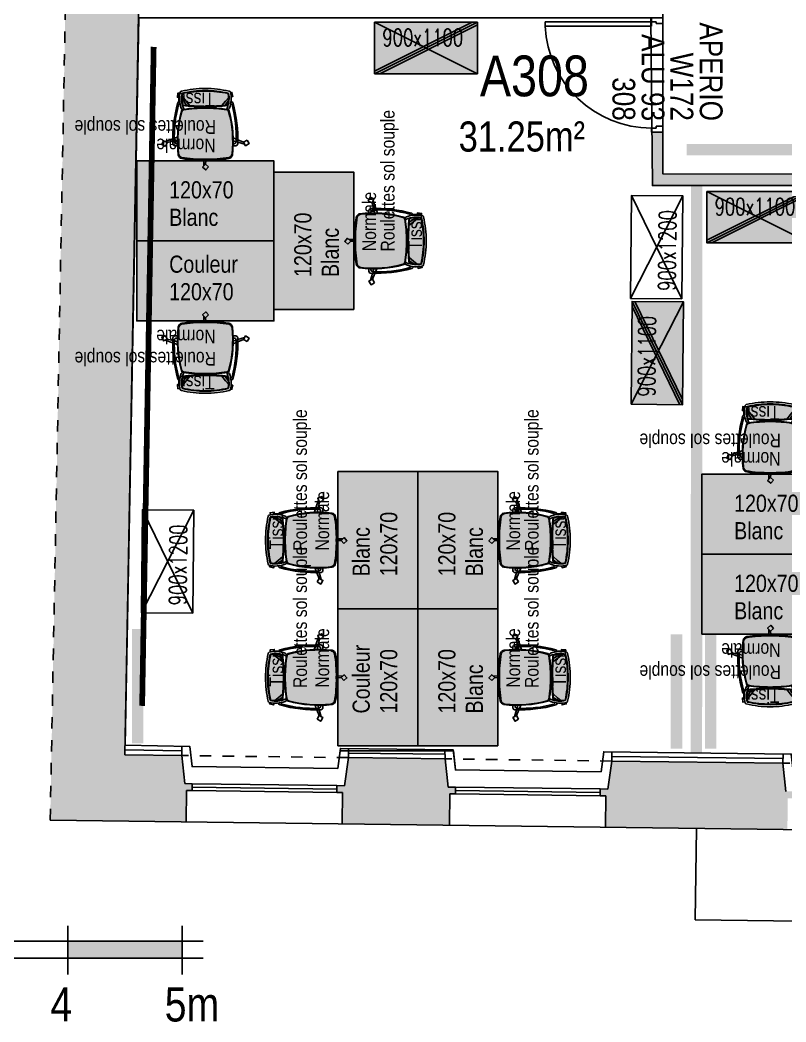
# Model space of a CAD drawing. Extents: x -27.9 to 24.1, y -8.6 to 57.6.
# Drawn here: x -16.78 to -10.08, y -8.27 to 0.5 of the extents above; entities that cross this region are included whole.
import ezdxf
from ezdxf.enums import TextEntityAlignment as Align

# ---------------------------------------------------------------- set-up
doc = ezdxf.new("R2010")
doc.units = 0
doc.header["$LTSCALE"] = 0.002
for name, pattern in [('CACHE', [0.375, 0.25, -0.125]), ('CONTINU', [0]), ('HIDDEN', [9.525, 6.35, -3.175])]:
    doc.linetypes.add(name, pattern=pattern)
for name, color, linetype in [('01-FAC_CHASSIS EXI', 4, 'Continuous'), ('01-STR_MACONNERIE_HACH', 252, 'Continuous'), ('02-ISOLATION', 6, 'ISOLATION'), ('A-Etiq_Mob', 7, 'Continuous'), ('A-Etiquettes', 7, 'Continuous'), ('A-legende', 7, 'Continuous'), ('A-mobilier', 252, 'Continuous'), ('A-MobilierAQ', 7, 'Continuous'), ('A-num pièce', 1, 'Continuous')]:
    doc.layers.add(name, color=color, linetype=linetype)
for name, color, linetype, true_color in [('A-cote', 7, 'Continuous', 0x425746), ('A-MOQUETTE', 7, 'Continuous', 0xe0e9ff), ('A-signalétique', 7, 'Continuous', 0x666666), ('A-vitré', 7, 'Continuous', 0x61becc), ('couleur siege', 1, 'Continuous', 0xff0000)]:
    doc.layers.add(name, color=color, linetype=linetype, true_color=true_color)
doc.layers.add('A-portes', color=7, linetype='Continuous', lineweight=25)
doc.styles.add('ROMAND', font='romand__.ttf', dxfattribs={"width": 0.7})
doc.styles.get("Standard").update_dxf_attribs({"font": 'ARIALN.TTF'})
doc.linetypes.add('ISOLATION', pattern='A,0.00254,-2.54,[134,ltypeshp.shx,S=2.54,R=0,X=-2.54,Y=0],-5.08,[134,ltypeshp.shx,S=2.54,R=180,X=2.54,Y=0],-2.54', length=10.16254)

# ---------------------------------------------------------------- blocks, each defined once
blk = doc.blocks.new('echelle')
for p, q in [((0.1524, 0.2843), (0.1524, -0.1421)), ((1.1524, 0.2843), (1.1524, -0.1421)), ((2.1524, 0.2843), (2.1524, -0.1421)), ((3.1524, 0.2843), (3.1524, -0.1421)), ((4.1524, 0.2843), (4.1524, -0.1421)), ((5.1524, 0.2843), (5.1524, -0.1421)), ((0, 0.15), (5.3353, 0.15)), ((0, 0), (5.3353, 0))]:
    blk.add_line(p, q)
at = {"const_width": 0.15}
for points in [[(0.1524, 0.0711), (1.1524, 0.0711)], [(2.1524, 0.0711), (3.1524, 0.0711)], [(4.1524, 0.0711), (5.1524, 0.0711)]]:
    blk.add_lwpolyline(points, dxfattribs=at)
for s, height, p in [('0', 0.2997, (-0.0001, -0.5535)), ('1', 0.2997, (0.9999, -0.5535)), ('2', 0.2997, (1.9999, -0.5535)), ('3', 0.2997, (2.9999, -0.5535)), ('4', 0.2997, (3.9999, -0.5535)), ('5m', 0.29973, (4.9999, -0.5535))]:
    blk.add_text(s, height=height).set_placement(p)
blk = doc.blocks.new('chaise')
at = {"layer": 'A-mobilier', "ltscale": 0.1, "true_color": 0xc7c8ca}
h = blk.add_hatch(color=9, dxfattribs=at)
h.dxf.hatch_style = 1
h.paths.add_polyline_path([(0.2715, 0.4556, 0.30076), (0.2358, 0.4895, 0.043342), (0.0082, 0.5092, 0.043342), (-0.2194, 0.4895, 0.300759), (-0.2552, 0.4556, 0.09791), (-0.2229, 0.027, 0.292085), (-0.2069, 0.0126, 0.040929), (0.0082, -0.005, 0.040929), (0.2232, 0.0126, 0.292085), (0.2392, 0.027, 0.09791)])
h.paths.add_polyline_path([(0.159, -0.0239, 0.015765), (0.0082, -0.0177, 0.016739), (-0.152, -0.0246), (-0.1896, -0.0691), (-0.2181, -0.1033, 0.040824), (-0.2135, -0.1418, 0.054873), (0.0082, -0.1666, 0.054873), (0.2298, -0.1418, 0.02252), (0.2331, -0.1206), (0.2189, -0.1014)])
h.paths.add_polyline_path([(0.1912, -0.0264, 0.003373), (0.159, -0.0239), (0.2189, -0.1014), (0.2331, -0.1206, 0.02535), (0.2346, -0.0966)])
h.paths.add_polyline_path([(0.2255, -0.0296, 0.0036), (0.1912, -0.0264), (0.2346, -0.0966, 0.0714)])
h.paths.add_polyline_path([(-0.152, -0.0246, 0.003505), (-0.1854, -0.0274), (-0.196, -0.0428), (-0.2174, -0.0745, 0.030269), (-0.2181, -0.1033), (-0.1896, -0.0691)])
h.paths.add_polyline_path([(-0.1854, -0.0274, 0.002494), (-0.2092, -0.0296, 0.048116), (-0.2174, -0.0745), (-0.196, -0.0428)], flags=17)
at = {"layer": 'A-mobilier'}
for p, q in [((0.004, 0.5092), (0.0064, 0.5428)), ((0.0216, 0.5582), (0.0229, 0.5092)), ((-0.3737, 0.3493), (-0.3075, 0.3301)), ((-0.3078, 0.3082), (-0.3629, 0.3302)), ((-0.2919, 0.3255), (-0.2834, 0.3231)), ((-0.2624, 0.3653), (-0.2871, 0.3653)), ((-0.2629, 0.3453), (-0.2718, 0.3453)), ((0.2787, 0.3653), (0.3035, 0.3653)), ((0.3093, 0.2929), (0.2787, 0.2819)), ((0.2793, 0.3453), (0.2882, 0.3453)), ((0.2794, 0.3097), (0.3086, 0.3167)), ((0.324, 0.3205), (0.3784, 0.3337)), ((0.3978, 0.3247), (0.3241, 0.2982)), ((-0.2416, -0.0656), (-0.2409, -0.0656)), ((-0.1896, -0.0691), (-0.2193, -0.1048)), ((-0.2174, -0.0745), (-0.196, -0.0428)), ((0.258, -0.0656), (0.2572, -0.0656)), ((0.2331, -0.1206), (0.2189, -0.1014))]:
    blk.add_line(p, q, dxfattribs=at)
at = {"layer": 'A-mobilier', "linetype": 'HIDDEN'}
for p, q in [((-0.2627, 0.2897), (-0.2927, 0.3021)), ((-0.2834, 0.3231), (-0.2632, 0.3171)), ((-0.196, -0.0428), (-0.1854, -0.0274)), ((-0.152, -0.0246), (-0.1896, -0.0691)), ((0.2189, -0.1014), (0.159, -0.0239)), ((0.1912, -0.0264), (0.2346, -0.0966))]:
    blk.add_line(p, q, dxfattribs=at)
at = {"layer": 'A-mobilier'}
for points in [[(-0.0236, 0.5701), (0.0064, 0.5428), (0.034, 0.572), (0.003, 0.5998)], [(-0.3982, 0.3102), (-0.3631, 0.331), (-0.3829, 0.3656), (-0.418, 0.3448)], [(0.3951, 0.3712), (0.3784, 0.3337), (0.4152, 0.3167), (0.4319, 0.3542)]]:
    blk.add_lwpolyline(points, close=True, dxfattribs=at)
for points in [[(-0.2428, -0.1092), (-0.2592, -0.1129), (-0.2503, -0.1525), (-0.2373, -0.1499)], [(0.2547, -0.145), (0.2745, -0.1474), (0.2795, -0.1069), (0.2594, -0.1049)]]:
    blk.add_lwpolyline(points, dxfattribs=at)
for centre, radius, start, end in [((-0.2117, 0.4455), 0.0447, 99.9272, 166.88346), ((-0.0186, -0.6869), 1.1836, 88.70463, 100.02355), ((0.0082, -0.8109), 1.3202, 89.99999, 99.92701), ((0.0082, -0.8109), 1.3202, 80.07299, 90.00001), ((0.0349, -0.6869), 1.1836, 79.97645, 91.29537), ((0.2281, 0.4455), 0.0447, 13.11654, 80.0728), ((0.8449, 0.323), 1.1081, 173.12775, 195.49585), ((0.8449, 0.323), 1.1031, 173.73867, 195.3268), ((-0.203, 0.4342), 0.0495, 115.9014, 169.32984), ((-0.8286, 0.323), 1.1031, 344.6732, 6.26133), ((-0.8286, 0.323), 1.1081, 344.50415, 6.87225), ((0.2193, 0.4342), 0.0495, 10.67016, 64.0986), ((1.0389, 0.3041), 1.3467, 178.21972, 195.28216), ((-0.2871, 0.3453), 0.02, 90, 178.21972), ((0.8419, 0.2723), 1.135, 177.27806, 195.5028), ((-0.2718, 0.3253), 0.02, 90, 177.27806), ((-0.8256, 0.2723), 1.135, 344.4972, 2.72194), ((-1.0226, 0.3041), 1.3467, 344.71784, 1.78028), ((0.2882, 0.3253), 0.02, 2.72194, 90), ((0.3035, 0.3453), 0.02, 1.78028, 90), ((-0.2071, -0.0076), 0.02, 80.75547, 159.0187), ((0.0196, -0.0945), 0.2428, 156.87025, 192.22581), ((-0.2036, 0.0323), 0.02, 195.49585, 260.6251), ((-0.1997, 0.0368), 0.02, 195.3268, 260.76651), ((0.0082, 1.3151), 1.3202, 260.6251, 270.00001), ((-0.1856, -0.0076), 0.02, 114.77846, 159.0187), ((0.0082, 1.3151), 1.3152, 260.76651, 270.00001), ((0.0082, 1.3151), 1.3152, 269.99999, 279.23349), ((0.0082, 1.3151), 1.3202, 269.99999, 279.3749), ((0.2019, -0.0076), 0.02, 20.9813, 65.22154), ((0.216, 0.0368), 0.02, 279.23349, 344.6732), ((-0.0032, -0.0945), 0.2428, 347.77419, 23.12975), ((0.2235, -0.0076), 0.02, 20.9813, 99.24453), ((0.22, 0.0323), 0.02, 279.3749, 344.50415), ((-0.2409, -0.0456), 0.02, 195.28216, 270), ((-0.2325, -0.0257), 0.02, 195.5028, 252.72935), ((0.0196, -0.0945), 0.2628, 159.0187, 193.9621), ((0.0196, -0.0945), 0.2378, 164.15559, 191.46034), ((0.0306, -2.412), 2.3994, 90.53628, 95.82876), ((0.0306, -2.412), 2.3944, 90.5374, 95.7482), ((-0.0143, -2.412), 2.3994, 84.17124, 89.46372), ((-0.0143, -2.412), 2.3944, 84.2518, 89.4626), ((-0.0032, -0.0945), 0.2378, 348.53966, 15.84441), ((-0.0032, -0.0945), 0.2628, 346.0379, 20.9813), ((0.2489, -0.0257), 0.02, 287.27065, 344.4972), ((0.2572, -0.0456), 0.02, 270, 344.71784), ((-0.2198, -0.1455), 0.02, 218.58905, 257.03355), ((0.01, 0.8526), 1.0442, 257.03355, 269.90038), ((0.01, 0.8526), 1.0242, 257.15462, 269.89843), ((0.01, 0.8526), 1.0192, 257.33463, 269.89793), ((0.0064, 0.8526), 1.0192, 270.10207, 282.66537), ((0.0064, 0.8526), 1.0242, 270.10157, 282.84538), ((0.0064, 0.8526), 1.0442, 270.09962, 282.96645), ((0.2362, -0.1455), 0.02, 282.96645, 321.41095)]:
    blk.add_arc(centre, radius, start, end, dxfattribs=at)
blk = doc.blocks.new('SiègeT1')
at = {"layer": 'couleur siege', "true_color": 0x8a6689}
for points in [[(-0.1936, 0.2235), (-0.0769, 0.2096), (0.0385, 0.2124), (0.1553, 0.2166), (0.1984, 0.2222), (0.2025, 0.2444), (0.2039, 0.282), (0.2012, 0.321), (0.1233, 0.3376), (0.0385, 0.3432), (-0.0227, 0.3446), (-0.0977, 0.3376), (-0.1492, 0.3307), (-0.1964, 0.3223), (-0.202, 0.3001), (-0.2006, 0.2653)], [(-0.2076, -0.2358), (-0.225, -0.2195), (-0.2335, -0.1968), (-0.2363, -0.14), (-0.2381, -0.076), (-0.2337, -0.0116), (-0.2278, 0.0448), (-0.218, 0.1023), (-0.2107, 0.1321), (-0.2013, 0.169), (-0.1966, 0.1769), (-0.184, 0.18), (-0.1205, 0.1883), (-0.0494, 0.1934), (0.0091, 0.1953), (0.0767, 0.1926), (0.1322, 0.1879), (0.1685, 0.1829), (0.1909, 0.1794), (0.1994, 0.1771), (0.2037, 0.1728), (0.2071, 0.1636), (0.2187, 0.1148), (0.2315, 0.0452), (0.2373, -0.0047), (0.2408, -0.0627), (0.2412, -0.1049), (0.2396, -0.159), (0.2364, -0.1973), (0.2345, -0.2097), (0.2289, -0.2196), (0.2221, -0.2289), (0.2135, -0.2344), (0.2067, -0.2363), (0.1752, -0.2419), (0.1139, -0.248), (0.0509, -0.2511), (-0.0505, -0.2518), (-0.1259, -0.2474), (-0.1911, -0.2375)]]:
    blk.add_hatch(color=8, dxfattribs=at).paths.add_polyline_path(points)
at = {"extrusion": (0, 0, -1), "xscale": 0.8999999999999986, "yscale": 0.8999999999999986, "zscale": -0.9, "rotation": 180}
blk.add_blockref('chaise', (0.0055, 0.195), dxfattribs=at)
at = {"layer": 'A-Etiq_Mob', "style": 'ROMAND', "width": 0.7}
for tag, p in [('FINITION', (-0.0791, 0.1775)), ('PIETEMENT', (-0.0914, -0.031)), ('ASSISE', (-0.0883, -0.2242)), ('COULEUR', (-0.1036, -0.4236))]:
    blk.add_attdef(tag, p, '', height=0.15, dxfattribs=at)
blk = doc.blocks.new('Poste127')
at = {"transparency": 33554582}
h = blk.add_hatch(color=256, dxfattribs=at)
h.dxf.hatch_style = 1
h.set_gradient(color1=(199, 200, 202), color2=(255, 246, 230), tint=1, name='CURVED')
h.paths.add_polyline_path([(0, 0.7), (0, 0), (1.2, 0), (1.2, 0.7)])
blk.add_lwpolyline([(0, 0.7), (0, 0), (1.2, 0), (1.2, 0.7)], close=True)
at = {"layer": 'A-Etiq_Mob'}
for tag, p in [('FINITION', (0.2839, 0.4213)), ('DIM', (0.2839, 0.1804))]:
    blk.add_attdef(tag, p, '', height=0.15, dxfattribs=at)
blk = doc.blocks.new('Poste127Couleur')
at = {"transparency": 33554582}
h = blk.add_hatch(color=256, dxfattribs=at)
h.dxf.hatch_style = 1
h.set_gradient(color1=(169, 83, 160), color2=(255, 246, 230), tint=1, name='CURVED')
h.paths.add_polyline_path([(0, 0.7029), (0, 0.0029), (1.2, 0.0029), (1.2, 0.7029)])
blk.add_lwpolyline([(0, 0.7), (0, 0), (1.2, 0), (1.2, 0.7)], close=True)
at = {"layer": 'A-Etiq_Mob'}
for tag, p in [('STRATIFIE', (0.2839, 0.4213)), ('DIM', (0.2839, 0.1804))]:
    blk.add_attdef(tag, p, '', height=0.15, dxfattribs=at)
blk = doc.blocks.new('Xref-R3-2018-11')
at = {"layer": '01-STR_MACONNERIE_HACH'}
h = blk.add_hatch(color=256, dxfattribs=at)
h.dxf.hatch_style = 1
h.paths.add_polyline_path([(-11.1808, -12.8229), (-11.2133, -13.0681), (-11.2814, -13.0673), (-11.2822, -13.1273), (-11.2323, -13.1279), (-11.2358, -13.4016), (-10.2963, -13.4136), (-10.2928, -13.1399), (-10.2428, -13.1405), (-10.242, -13.0805), (-10.3087, -13.0797), (-10.3349, -12.8336)])
h.paths.add_polyline_path([(-8.8763, -12.8523), (-8.9088, -13.0975), (-8.9769, -13.0967), (-8.9777, -13.1567), (-8.9277, -13.1573), (-8.9312, -13.431), (-7.3386, -13.4513), (-7.3351, -13.1776), (-7.2851, -13.1783), (-7.2843, -13.1183), (-7.351, -13.1174), (-7.3772, -12.8714)])
h.paths.add_polyline_path([(-5.9186, -12.89), (-5.9511, -13.1353), (-6.0192, -13.1344), (-6.02, -13.1944), (-5.97, -13.195), (-5.9735, -13.4687), (-4.3537, -13.4894), (-4.3502, -13.2157), (-4.3002, -13.2163), (-4.2995, -13.1563), (-4.3661, -13.1555), (-4.3924, -12.9095)])
h.paths.add_polyline_path([(-2.9663, -13.1734), (-3.0344, -13.1725), (-3.0351, -13.2325), (-2.9852, -13.2331), (-2.9887, -13.5068), (-2.0358, -13.519), (-2.0323, -13.2453), (-1.9823, -13.2459), (-1.9815, -13.1859), (-2.0482, -13.1851), (-2.0744, -12.939), (-2.9338, -12.9281)])
h.paths.add_polyline_path([(-0.6158, -12.9576), (-0.6483, -13.2029), (-0.7164, -13.2021), (-0.7158, -13.2621), (-0.6672, -13.2627), (-0.6707, -13.5364), (1.2439, -13.5608), (1.2474, -13.2871), (1.2974, -13.2878), (1.2982, -13.2278), (1.2482, -13.2271), (1.2513, -12.9815)])
h.paths.add_polyline_path([(2.4372, -12.9966), (2.4341, -13.2423), (2.3841, -13.2416), (2.3834, -13.3016), (2.4333, -13.3022), (2.4298, -13.5759), (3.3231, -13.5873), (3.3266, -13.3136), (3.3766, -13.3143), (3.3773, -13.2543), (3.3273, -13.2536), (3.3305, -13.008)])
h.paths.add_polyline_path([(4.5164, -13.0231), (4.5132, -13.2688), (4.4633, -13.2681), (4.4625, -13.3281), (4.5125, -13.3288), (4.509, -13.6025), (5.2829, -13.6123), (5.6572, -13.3312), (5.508, -13.1326), (5.548, -13.1025), (5.5119, -13.0546), (5.4329, -13.1139), (5.2796, -12.925), (5.1384, -13.0311)])
h.paths.add_polyline_path([(6.2975, -12.1606), (6.4362, -12.3604), (6.3568, -12.42), (6.3928, -12.468), (6.4328, -12.438), (6.582, -12.6367), (7.4765, -11.965), (7.3273, -11.7663), (7.3672, -11.7363), (7.3312, -11.6883), (7.265, -11.738), (7.1118, -11.5491)])
h.paths.add_polyline_path([(8.1297, -10.7846), (8.2683, -10.9845), (8.2018, -11.0345), (8.2378, -11.0824), (8.2778, -11.0524), (8.427, -11.2511), (9.4261, -10.5008), (9.2769, -10.3021), (9.3169, -10.2721), (9.2809, -10.2241), (9.2106, -10.2768), (9.0574, -10.0879)])
h.paths.add_polyline_path([(10.0753, -9.3235), (10.214, -9.5233), (10.1434, -9.5763), (10.1794, -9.6243), (10.2194, -9.5943), (10.3686, -9.793), (11.3829, -9.0312), (11.2337, -8.8325), (11.2737, -8.8025), (11.2377, -8.7545), (11.1894, -8.7907), (11.0362, -8.6019)])
h.paths.add_polyline_path([(12.0541, -7.8374), (12.1928, -8.0373), (12.1442, -8.0738), (12.1802, -8.1217), (12.2202, -8.0917), (12.3694, -8.2904), (13.4214, -7.5003), (13.2722, -7.3016), (13.3122, -7.2716), (13.2762, -7.2236), (13.2279, -7.2598), (13.0747, -7.0709)])
h.paths.add_polyline_path([(14.0926, -6.3065), (14.2313, -6.5064), (14.1827, -6.5428), (14.2187, -6.5908), (14.2587, -6.5608), (14.4079, -6.7595), (15.5435, -5.9066), (15.3943, -5.7079), (15.4343, -5.6779), (15.3983, -5.6299), (15.3501, -5.6661), (15.1968, -5.4772)])
h.paths.add_polyline_path([(16.9171, -4.1853), (16.2147, -4.7128), (16.3534, -4.9126), (16.3048, -4.9491), (16.3408, -4.9971), (16.3808, -4.9671), (16.53, -5.1658), (17.7385, -4.2582), (8.9892, 7.392), (8.6276, 7.1267), (8.7221, 7.0047), (7.6518, 6.1753), (7.7893, 5.9978), (7.7498, 5.9672), (7.7865, 5.9198), (7.8036, 5.933), (7.9621, 5.7717), (8.9087, 6.5052)])
h.paths.add_polyline_path([(5.3291, 4.3754), (5.2181, 4.3882), (5.0434, 3.7382), (4.9956, 3.7511), (4.9824, 3.7018), (5.2116, 3.6402), (6.4873, 4.6288), (6.3707, 4.8226), (6.42, 4.8608), (6.3833, 4.9082), (6.3437, 4.8776), (6.2062, 5.0551)])
h.paths.add_polyline_path([(-0.3535, 6.915), (-0.3555, 6.5975), (-0.4055, 6.5978), (-0.4059, 6.5378), (-0.3599, 6.5375), (-0.3613, 6.3175), (1.2498, 6.3072), (1.2512, 6.5272), (1.2866, 6.527), (1.287, 6.587), (1.237, 6.5873), (1.2391, 6.9048)])
h.paths.add_polyline_path([(-2.6665, 6.9298), (-2.6685, 6.6123), (-2.7185, 6.6126), (-2.7189, 6.5526), (-2.6728, 6.5523), (-2.6742, 6.3323), (-1.6713, 6.3259), (-1.6698, 6.5459), (-1.6238, 6.5456), (-1.6234, 6.6056), (-1.6734, 6.6059), (-1.6714, 6.9234)])
h.paths.add_polyline_path([(-5.6415, 6.9488), (-5.6435, 6.6313), (-5.6935, 6.6316), (-5.6939, 6.5716), (-5.6479, 6.5713), (-5.6493, 6.3513), (-3.9842, 6.3407), (-3.9828, 6.5607), (-3.9367, 6.5604), (-3.9364, 6.6204), (-3.9864, 6.6207), (-3.9843, 6.9382)])
h.paths.add_polyline_path([(-8.5844, 6.9676), (-8.5864, 6.6501), (-8.6364, 6.6504), (-8.6368, 6.5904), (-8.5908, 6.5901), (-8.5922, 6.3701), (-7.0592, 6.3603), (-6.9592, 6.3597), (-6.9578, 6.5797), (-6.9118, 6.5794), (-6.9114, 6.6394), (-6.9614, 6.6397), (-6.9594, 6.9572)])
h.paths.add_polyline_path([(-10.8947, 6.9824), (-10.8967, 6.6649), (-10.9467, 6.6652), (-10.9471, 6.6052), (-10.9011, 6.6049), (-10.9025, 6.3849), (-10.0021, 6.3792), (-9.9021, 6.3785), (-9.9007, 6.5985), (-9.8547, 6.5982), (-9.8543, 6.6582), (-9.9043, 6.6585), (-9.9023, 6.9761)])
h.paths.add_polyline_path([(4.0393, 4.878), (3.4848, 4.4872), (3.7999, 4.0401), (3.8323, 4.011), (4.1091, 3.9366), (4.1223, 3.9859), (4.0772, 3.998), (4.238, 4.5961)])
edge = h.paths.add_edge_path()
edge.add_line((2.615, 5.7215), (3.1695, 6.1123))
edge.add_line((3.1695, 6.1123), (3.0138, 6.3333))
edge.add_arc((1.8436, 5.4114), 1.4897, 38.23232, 77.61848)
edge.add_line((2.1631, 6.8664), (2.163, 6.8989))
edge.add_line((2.163, 6.8989), (1.9782, 6.9001))
edge.add_line((1.9782, 6.9001), (1.9761, 6.5826))
edge.add_line((1.9761, 6.5826), (1.9261, 6.5829))
edge.add_line((1.9261, 6.5829), (1.9257, 6.5229))
edge.add_line((1.9257, 6.5229), (1.9612, 6.5227))
edge.add_line((1.9612, 6.5227), (1.9598, 6.3027))
edge.add_line((1.9598, 6.3027), (2.2066, 6.3011))
edge.add_line((2.2066, 6.3011), (2.615, 5.7215))
h.paths.add_polyline_path([(-12.9803, -4.4062), (-13.5351, -4.4062), (-13.5351, -3.4062), (-12.9616, -3.4062), (-12.7786, 6.3969), (-12.2124, 6.3933), (-12.211, 6.6133), (-12.165, 6.613), (-12.1646, 6.673), (-12.2146, 6.6733), (-12.2125, 6.9908), (-12.9153, 6.9953), (-12.913, 7.3501), (-13.403, 7.3532), (-13.7899, -13.369), (-12.6008, -13.3842), (-12.5973, -13.1105), (-12.5473, -13.1111), (-12.5465, -13.0511), (-12.6132, -13.0503), (-12.6395, -12.8042), (-12.6431, -12.8042), (-13.137, -12.7979)])
h.paths.add_polyline_path([(-13.5351, -4.4062), (-13.5351, -3.4062)], flags=16)
at = {"linetype": 'CACHE', "ltscale": 0.1}
blk.add_line((-13.7899, -13.369), (-13.403, 7.3532), dxfattribs=at)
for p, q in [((-12.7786, 6.3969), (-13.137, -12.7979)), ((-12.6395, -12.8042), (-13.137, -12.7979)), ((-10.3349, -12.8336), (-11.1808, -12.8229)), ((-7.3772, -12.8714), (-8.8763, -12.8523)), ((-12.5465, -13.0511), (-12.6132, -13.0503)), ((-12.5473, -13.1111), (-12.5973, -13.1105)), ((-11.2323, -13.1279), (-11.2822, -13.1273)), ((-11.2133, -13.0681), (-11.2814, -13.0673)), ((-10.242, -13.0805), (-10.3087, -13.0797)), ((-10.2428, -13.1405), (-10.2928, -13.1399)), ((-8.9088, -13.0975), (-8.9769, -13.0967)), ((-8.9277, -13.1573), (-8.9777, -13.1567)), ((5.2829, -13.6123), (-13.7899, -13.369))]:
    blk.add_line(p, q)
for points in [[(-12.6395, -12.8042), (-12.6132, -13.0503)], [(-11.1808, -12.8229), (-11.2133, -13.0681)], [(-10.3349, -12.8336), (-10.3087, -13.0797)], [(-8.8763, -12.8523), (-8.9088, -13.0975)], [(-7.3772, -12.8714), (-7.351, -13.1174)], [(-12.5473, -13.1111), (-12.5465, -13.0511)], [(-12.6008, -13.3842), (-12.5973, -13.1105)], [(-11.2822, -13.1273), (-11.2814, -13.0673)], [(-11.2358, -13.4016), (-11.2323, -13.1279)], [(-10.2963, -13.4136), (-10.2928, -13.1399)], [(-10.2428, -13.1405), (-10.242, -13.0805)], [(-8.9777, -13.1567), (-8.9769, -13.0967)], [(-8.9312, -13.431), (-8.9277, -13.1573)], [(-8.1349, -13.4411), (-8.1451, -14.2411), (-5.1738, -14.279), (-5.1636, -13.479)]]:
    blk.add_lwpolyline(points)
at = {"linetype": 'CACHE', "ltscale": 0.5}
for points in [[(-11.1808, -12.8229), (-12.6395, -12.8042)], [(-8.8763, -12.8523), (-10.3349, -12.8336)], [(-5.9186, -12.89), (-7.3772, -12.8714)]]:
    blk.add_lwpolyline(points, dxfattribs=at)
at = {"layer": '01-FAC_CHASSIS EXI', "linetype": 'CONTINU'}
for p, q in [((-12.5469, -13.0811), (-11.2818, -13.0973)), ((-10.2424, -13.1105), (-8.9773, -13.1267))]:
    blk.add_line(p, q, dxfattribs=at)
at = {"layer": '01-FAC_CHASSIS EXI'}
for points in [[(-12.5465, -13.0511), (-11.2814, -13.0673)], [(-11.2822, -13.1273), (-12.5473, -13.1111)], [(-8.9777, -13.1567), (-10.2428, -13.1405)], [(-10.242, -13.0805), (-8.9769, -13.0967)]]:
    blk.add_lwpolyline(points, dxfattribs=at)
at = {"layer": '02-ISOLATION'}
blk.add_lwpolyline([(-13.1354, -12.715), (-12.5674, -12.7256), (-12.5487, -12.9011), (-11.2741, -12.9173), (-11.2508, -12.742), (-10.2629, -12.7546), (-10.2441, -12.9305), (-8.9695, -12.9467), (-8.9463, -12.7714), (-7.3052, -12.7923), (-7.2865, -12.9682), (-6.0118, -12.9845), (-5.9886, -12.8091), (-4.3204, -12.8304), (-4.3016, -13.0063), (-3.027, -13.0226), (-3.0037, -12.8472), (-2.0024, -12.8599), (-1.9836, -13.0359), (-0.709, -13.0521), (-0.6858, -12.8767), (1.3323, -12.9025), (1.3301, -13.0782), (2.356, -13.0912)], dxfattribs=at)
at = {"layer": '02-ISOLATION', "linetype": 'ISOLATION', "ltscale": 0.004}
for points in [[(-13.1362, -12.755), (-12.6387, -12.7642)], [(-11.1803, -12.7829), (-10.3364, -12.7936)], [(-8.8758, -12.8123), (-7.3767, -12.8314)]]:
    blk.add_lwpolyline(points, dxfattribs=at)
at = {"layer": '02-ISOLATION', "linetype": 'CONTINU'}
for points in [[(-12.6395, -12.8042), (-12.638, -12.7243)], [(-11.1808, -12.8229), (-11.1798, -12.7429)], [(-10.3349, -12.8336), (-10.3379, -12.7536)], [(-8.8763, -12.8523), (-8.8753, -12.7723)], [(-7.3772, -12.8714), (-7.3762, -12.7914)]]:
    blk.add_lwpolyline(points, dxfattribs=at)
blk = doc.blocks.new('armoire90')
blk.add_lwpolyline([(0, 0.45), (0, 0), (0.9, 0), (0.9, 0.45)], close=True)
for points in [[(0.9, 0), (0, 0.45)], [(0.9, 0.45), (0, 0)]]:
    blk.add_lwpolyline(points)
at = {"layer": 'A-Etiq_Mob', "style": 'ROMAND', "width": 0.7}
for tag, p in [('DIMENSION', (0.0684, 0.2418)), ('FINITION', (0.0684, 0.0013)), ('PORTES', (0.0684, -0.2391))]:
    blk.add_attdef(tag, p, '', height=0.15, dxfattribs=at)
blk = doc.blocks.new('armoire90Réhausse')
at = {"true_color": 0xfdedc9}
h = blk.add_hatch(color=254, dxfattribs=at)
h.dxf.hatch_style = 1
h.paths.add_polyline_path([(0, 0.45), (0, 0), (0.9, 0), (0.9, 0.45)])
blk.add_lwpolyline([(0, 0.45), (0, 0), (0.9, 0), (0.9, 0.45)], close=True)
for points in [[(0.9, 0), (0, 0.45)], [(0.9, 0.45), (0, 0)], [(0.8553, 0.45), (0, 0.0224)], [(0.9, 0.4276), (0.0447, 0)]]:
    blk.add_lwpolyline(points)
at = {"layer": 'A-Etiq_Mob', "style": 'ROMAND', "width": 0.7}
for tag, p in [('DIMENSION', (0.0684, 0.2418)), ('FINITION', (0.0684, 0.0013)), ('PORTES', (0.0684, -0.2391))]:
    blk.add_attdef(tag, p, '', height=0.15, dxfattribs=at)
blk = doc.blocks.new('P_93100')
for p, q in [((0.425, 0.93), (0.465, 0.93)), ((0.425, 0), (0.425, 0.93)), ((0.465, 0), (0.465, 0.93)), ((-0.5, -0.1), (-0.5, 0)), ((-0.5, 0), (-0.465, 0)), ((-0.465, 0), (-0.465, -0.04)), ((0.425, 0), (0.465, 0)), ((0.465, 0), (0.465, -0.04)), ((0.5, 0), (0.465, 0)), ((0.5, -0.1), (0.5, 0)), ((-0.465, -0.04), (-0.45, -0.04)), ((-0.45, -0.04), (-0.45, -0.1)), ((0.465, -0.04), (0.45, -0.04)), ((0.45, -0.04), (0.45, -0.1)), ((-0.45, -0.1), (-0.5, -0.1)), ((0.45, -0.1), (0.5, -0.1))]:
    blk.add_line(p, q)
blk.add_arc((0.465, 0), 0.9309, 92.46282, 180)

msp = doc.modelspace()

# ---------------------------------------------------------------- linework, layer by layer
at = {"ltscale": 0.01}
msp.add_lwpolyline([(-15.5045, 13.1861), (-15.6188, 7.0919), (-11.1525, 7.0919), (-11.1525, 0.5178), (-15.7387, 0.5178), (-15.8576, -5.8459), (-15.2918, -5.8564), (-15.2731, -6.0319), (-13.9985, -6.0482), (-13.9752, -5.8728), (-12.9873, -5.8854), (-12.9685, -6.0614), (-11.6939, -6.0776), (-11.6707, -5.9022), (-10.0296, -5.9232)], dxfattribs=at)
at = {"layer": 'A-Etiquettes', "color": 1, "true_color": 0xff0000, "const_width": 0.1}
msp.add_lwpolyline([(-15.7485, -4.8288), (-15.7485, -5.8288)], dxfattribs=at)
at = {"layer": 'A-Etiquettes', "color": 82, "true_color": 0x4cdb0f, "const_width": 0.1}
for points in [[(-11.0334, -4.8747), (-11.0334, -5.8747)], [(-10.7348, -4.8747), (-10.7348, -5.8747)]]:
    msp.add_lwpolyline(points, dxfattribs=at)
at = {"layer": 'A-legende', "color": 205, "linetype": 'CACHE', "ltscale": 5, "true_color": 0x8546b9, "const_width": 0.05}
msp.add_lwpolyline([(-15.6089, 0.2632), (-15.7098, -5.5006)], dxfattribs=at)
at = {"layer": 'A-MOQUETTE'}
msp.add_lwpolyline([(0.1745, -0.9499), (-11.2435, -0.9499), (-11.2569, 0.5176), (-15.741, 0.5178), (-15.8598, -5.8458), (-15.2918, -5.8564), (-15.2731, -6.0319), (-13.9985, -6.0482), (-13.978, -5.894), (-12.9864, -5.894), (-12.9685, -6.0614), (-11.6939, -6.0776), (-11.6707, -5.9022), (-10.0296, -5.9232)], dxfattribs=at)
at = {"layer": 'A-signalétique', "color": 1, "linetype": 'CACHE', "ltscale": 5, "true_color": 0xff0000, "const_width": 0.1}
msp.add_lwpolyline([(2.1933, 8.3448), (6.8221, 2.276), (3.0654, -0.636), (-10.9458, -0.636)], dxfattribs=at)
at = {"layer": 'A-vitré', "const_width": 0.1}
for points in [[(-11.2014, -0.4823), (-11.2014, -0.9471)], [(-11.2394, -0.8981), (-10.8568, -0.8983), (-10.859, -5.9126)], [(-10.8063, -0.9015), (-8.9345, -0.9028)]]:
    msp.add_lwpolyline(points, dxfattribs=at)
at = {"layer": 'Defpoints', "color": 63, "true_color": 0xa6c487}
msp.add_lwpolyline([(0.6951, 11.3103), (-0.5703, 13.0983), (-1.5858, 13.0738), (-1.5858, 8.4771), (-11.1473, 8.4938), (-11.1528, -0.8475), (3.0864, -0.8681), (7.1111, 2.1571), (2.398, 8.488), (2.3718, 10.4989), (1.0419, 10.8319)], close=True, dxfattribs=at)

# ---------------------------------------------------------------- block references
at = {"ltscale": 0.01}
msp.add_blockref('Xref-R3-2018-11', (-2.7244, 6.8691), dxfattribs=at)
msp.add_blockref('echelle', (-20.5123, -7.7077))
at = {"layer": 'A-mobilier'}
ref = msp.add_blockref('SiègeT1', (-15.1552, -0.4681), dxfattribs=dict(at, xscale=-1))
ref.add_attrib('FINITION', 'Tissu', dxfattribs={"layer": 'A-Etiq_Mob', "height": 0.12, "rotation": 180}).set_placement((-15.0761, -0.102), align=Align.BOTTOM_LEFT)
ref.add_attrib('ASSISE', 'Normale', dxfattribs={"layer": 'A-Etiq_Mob', "height": 0.12, "rotation": 180}).set_placement((-15.0669, -0.5038), align=Align.BOTTOM_LEFT)
ref.add_attrib('PIETEMENT', 'Roulettes sol souple', dxfattribs={"layer": 'A-Etiq_Mob', "height": 0.12, "rotation": 180}).set_placement((-15.0639, -0.3419), align=Align.BOTTOM_LEFT)
ref = msp.add_blockref('SiègeT1', (-13.5914, -1.4357), dxfattribs=dict(at, xscale=-1, rotation=270))
ref.add_attrib('FINITION', 'Tissu', dxfattribs={"layer": 'A-Etiq_Mob', "height": 0.12, "rotation": 90}).set_placement((-13.2253, -1.5148), align=Align.BOTTOM_LEFT)
ref.add_attrib('ASSISE', 'Normale', dxfattribs={"layer": 'A-Etiq_Mob', "height": 0.12, "rotation": 90}).set_placement((-13.6271, -1.524), align=Align.BOTTOM_LEFT)
ref.add_attrib('PIETEMENT', 'Roulettes sol souple', dxfattribs={"layer": 'A-Etiq_Mob', "height": 0.12, "rotation": 90}).set_placement((-13.4652, -1.5271), align=Align.BOTTOM_LEFT)
at = {"layer": 'A-mobilier', "ltscale": 0.1}
ref = msp.add_blockref('Poste127', (-15.7571, -0.7338), dxfattribs=dict(at, xscale=-1, rotation=180))
ref.add_attrib('STRATIFIE', 'Blanc', (-15.4732, -1.3027), dxfattribs={"layer": 'A-Etiq_Mob', "ltscale": 0.1, "height": 0.15})
ref.add_attrib('DIM', '120x70', (-15.4732, -1.0622), dxfattribs={"layer": 'A-Etiq_Mob', "ltscale": 0.1, "height": 0.15})
ref = msp.add_blockref('Poste127', (-14.5571, -2.0338), dxfattribs=dict(at, xscale=-1, rotation=270))
ref.add_attrib('STRATIFIE', 'Blanc', (-13.9883, -1.7499), dxfattribs={"layer": 'A-Etiq_Mob', "ltscale": 0.1, "height": 0.15, "rotation": 90})
ref.add_attrib('DIM', '120x70', (-14.2287, -1.7499), dxfattribs={"layer": 'A-Etiq_Mob', "ltscale": 0.1, "height": 0.15, "rotation": 90})
msp.add_blockref('Poste127Couleur', (-15.7571, -2.1338), dxfattribs=at).add_auto_attribs({'STRATIFIE': 'Couleur', 'DIM': '120x70'})
at = {"layer": 'A-mobilier'}
ref = msp.add_blockref('SiègeT1', (-15.1552, -2.3995), dxfattribs=dict(at, rotation=180))
ref.add_attrib('FINITION', 'Tissu', dxfattribs={"layer": 'A-Etiq_Mob', "height": 0.12, "rotation": 180}).set_placement((-15.0761, -2.577), align=Align.BOTTOM_LEFT)
ref.add_attrib('ASSISE', 'Normale', dxfattribs={"layer": 'A-Etiq_Mob', "height": 0.12, "rotation": 180}).set_placement((-15.0669, -2.1753), align=Align.BOTTOM_LEFT)
ref.add_attrib('PIETEMENT', 'Roulettes sol souple', dxfattribs={"layer": 'A-Etiq_Mob', "height": 0.12, "rotation": 180}).set_placement((-15.0639, -2.3685), align=Align.BOTTOM_LEFT)
ref = msp.add_blockref('SiègeT1', (-10.2112, -3.2094), dxfattribs=dict(at, xscale=-1))
ref.add_attrib('FINITION', 'Tissu', dxfattribs={"layer": 'A-Etiq_Mob', "height": 0.12, "rotation": 180}).set_placement((-10.1321, -2.8434), align=Align.BOTTOM_LEFT)
ref.add_attrib('ASSISE', 'Normale', dxfattribs={"layer": 'A-Etiq_Mob', "height": 0.12, "rotation": 180}).set_placement((-10.1229, -3.2451), align=Align.BOTTOM_LEFT)
ref.add_attrib('PIETEMENT', 'Roulettes sol souple', dxfattribs={"layer": 'A-Etiq_Mob', "height": 0.12, "rotation": 180}).set_placement((-10.1198, -3.0832), align=Align.BOTTOM_LEFT)
ref = msp.add_blockref('SiègeT1', (-14.2623, -4.0535), dxfattribs=dict(at, rotation=90.00000000000006))
ref.add_attrib('FINITION', 'Tissu', dxfattribs={"layer": 'A-Etiq_Mob', "height": 0.12, "rotation": 90}).set_placement((-14.4398, -4.1326), align=Align.BOTTOM_LEFT)
ref.add_attrib('ASSISE', 'Normale', dxfattribs={"layer": 'A-Etiq_Mob', "height": 0.12, "rotation": 90}).set_placement((-14.038, -4.1418), align=Align.BOTTOM_LEFT)
ref.add_attrib('PIETEMENT', 'Roulettes sol souple', dxfattribs={"layer": 'A-Etiq_Mob', "height": 0.12, "rotation": 90}).set_placement((-14.2313, -4.1449), align=Align.BOTTOM_LEFT)
ref = msp.add_blockref('SiègeT1', (-12.3309, -4.0535), dxfattribs=dict(at, xscale=-1, rotation=270.0000000000002))
ref.add_attrib('FINITION', 'Tissu', dxfattribs={"layer": 'A-Etiq_Mob', "height": 0.12, "rotation": 90}).set_placement((-11.9648, -4.1326), align=Align.BOTTOM_LEFT)
ref.add_attrib('ASSISE', 'Normale', dxfattribs={"layer": 'A-Etiq_Mob', "height": 0.12, "rotation": 90}).set_placement((-12.3665, -4.1418), align=Align.BOTTOM_LEFT)
ref.add_attrib('PIETEMENT', 'Roulettes sol souple', dxfattribs={"layer": 'A-Etiq_Mob', "height": 0.12, "rotation": 90}).set_placement((-12.2046, -4.1449), align=Align.BOTTOM_LEFT)
at = {"layer": 'A-mobilier', "ltscale": 0.1}
ref = msp.add_blockref('Poste127', (-13.2966, -4.6516), dxfattribs=dict(at, rotation=90.00000000000006))
ref.add_attrib('STRATIFIE', 'Blanc', (-13.7179, -4.3677), dxfattribs={"layer": 'A-Etiq_Mob', "ltscale": 0.1, "height": 0.15, "rotation": 90})
ref.add_attrib('DIM', '120x70', (-13.4769, -4.3677), dxfattribs={"layer": 'A-Etiq_Mob', "ltscale": 0.1, "height": 0.15, "rotation": 90})
ref = msp.add_blockref('Poste127', (-13.2966, -4.6516), dxfattribs=dict(at, xscale=-1, rotation=270.0000000000002))
ref.add_attrib('STRATIFIE', 'Blanc', (-12.7277, -4.3677), dxfattribs={"layer": 'A-Etiq_Mob', "ltscale": 0.1, "height": 0.15, "rotation": 90})
ref.add_attrib('DIM', '120x70', (-12.9682, -4.3677), dxfattribs={"layer": 'A-Etiq_Mob', "ltscale": 0.1, "height": 0.15, "rotation": 90})
ref = msp.add_blockref('Poste127', (-10.8131, -3.4751), dxfattribs=dict(at, xscale=-1, rotation=180))
ref.add_attrib('STRATIFIE', 'Blanc', (-10.5292, -4.044), dxfattribs={"layer": 'A-Etiq_Mob', "ltscale": 0.1, "height": 0.15})
ref.add_attrib('DIM', '120x70', (-10.5292, -3.8036), dxfattribs={"layer": 'A-Etiq_Mob', "ltscale": 0.1, "height": 0.15})
at = {"layer": 'A-mobilier'}
ref = msp.add_blockref('SiègeT1', (-14.2623, -5.2535), dxfattribs=dict(at, rotation=90.00000000000006))
ref.add_attrib('FINITION', 'Tissu', dxfattribs={"layer": 'A-Etiq_Mob', "height": 0.12, "rotation": 90}).set_placement((-14.4398, -5.3326), align=Align.BOTTOM_LEFT)
ref.add_attrib('ASSISE', 'Normale', dxfattribs={"layer": 'A-Etiq_Mob', "height": 0.12, "rotation": 90}).set_placement((-14.038, -5.3418), align=Align.BOTTOM_LEFT)
ref.add_attrib('PIETEMENT', 'Roulettes sol souple', dxfattribs={"layer": 'A-Etiq_Mob', "height": 0.12, "rotation": 90}).set_placement((-14.2313, -5.3449), align=Align.BOTTOM_LEFT)
ref = msp.add_blockref('SiègeT1', (-12.3309, -5.2535), dxfattribs=dict(at, xscale=-1, rotation=270.0000000000002))
ref.add_attrib('FINITION', 'Tissu', dxfattribs={"layer": 'A-Etiq_Mob', "height": 0.12, "rotation": 90}).set_placement((-11.9648, -5.3326), align=Align.BOTTOM_LEFT)
ref.add_attrib('ASSISE', 'Normale', dxfattribs={"layer": 'A-Etiq_Mob', "height": 0.12, "rotation": 90}).set_placement((-12.3665, -5.3418), align=Align.BOTTOM_LEFT)
ref.add_attrib('PIETEMENT', 'Roulettes sol souple', dxfattribs={"layer": 'A-Etiq_Mob', "height": 0.12, "rotation": 90}).set_placement((-12.2046, -5.3449), align=Align.BOTTOM_LEFT)
at = {"layer": 'A-mobilier', "ltscale": 0.1}
ref = msp.add_blockref('Poste127', (-10.8131, -4.1751), dxfattribs=dict(at, xscale=-1, rotation=180))
ref.add_attrib('STRATIFIE', 'Blanc', (-10.5292, -4.744), dxfattribs={"layer": 'A-Etiq_Mob', "ltscale": 0.1, "height": 0.15})
ref.add_attrib('DIM', '120x70', (-10.5292, -4.5036), dxfattribs={"layer": 'A-Etiq_Mob', "ltscale": 0.1, "height": 0.15})
at = {"layer": 'A-mobilier', "ltscale": 0.1, "rotation": 90.00000000000006}
msp.add_blockref('Poste127Couleur', (-13.2966, -5.8516), dxfattribs=at).add_auto_attribs({'STRATIFIE': 'Couleur', 'DIM': '120x70'})
at = {"layer": 'A-mobilier', "ltscale": 0.1}
ref = msp.add_blockref('Poste127', (-13.2966, -5.8516), dxfattribs=dict(at, xscale=-1, rotation=270.0000000000002))
ref.add_attrib('STRATIFIE', 'Blanc', (-12.7277, -5.5677), dxfattribs={"layer": 'A-Etiq_Mob', "ltscale": 0.1, "height": 0.15, "rotation": 90})
ref.add_attrib('DIM', '120x70', (-12.9682, -5.5677), dxfattribs={"layer": 'A-Etiq_Mob', "ltscale": 0.1, "height": 0.15, "rotation": 90})
at = {"layer": 'A-mobilier'}
ref = msp.add_blockref('SiègeT1', (-10.2112, -5.1409), dxfattribs=dict(at, rotation=180))
ref.add_attrib('FINITION', 'Tissu', dxfattribs={"layer": 'A-Etiq_Mob', "height": 0.12, "rotation": 180}).set_placement((-10.1321, -5.3183), align=Align.BOTTOM_LEFT)
ref.add_attrib('ASSISE', 'Normale', dxfattribs={"layer": 'A-Etiq_Mob', "height": 0.12, "rotation": 180}).set_placement((-10.1229, -4.9166), align=Align.BOTTOM_LEFT)
ref.add_attrib('PIETEMENT', 'Roulettes sol souple', dxfattribs={"layer": 'A-Etiq_Mob', "height": 0.12, "rotation": 180}).set_placement((-10.1198, -5.1098), align=Align.BOTTOM_LEFT)
at = {"layer": 'A-MobilierAQ', "ltscale": 0.1}
for p in [(-13.6755, 0.0277), (-10.7682, -1.4508)]:
    msp.add_blockref('armoire90Réhausse', p, dxfattribs=at).add_auto_attribs({'DIMENSION': '900x1100'})
ref = msp.add_blockref('armoire90', (-11.4354, -1.9364), dxfattribs=dict(at, xscale=-1, rotation=269.4392027716665))
ref.add_attrib('DIMENSION', '900x1200', (-11.0429, -1.8718), dxfattribs={"layer": 'A-Etiq_Mob', "ltscale": 0.1, "height": 0.15, "rotation": 89.4392, "style": 'ROMAND', "width": 0.7})
at = {"layer": 'A-MobilierAQ', "ltscale": 0.1, "rotation": 89.43920277166644}
msp.add_blockref('armoire90Réhausse', (-10.9806, -2.8672), dxfattribs=at).add_auto_attribs({'DIMENSION': '900x1100'})
at = {"layer": 'A-MobilierAQ', "ltscale": 0.1}
ref = msp.add_blockref('armoire90', (-15.7166, -4.6861), dxfattribs=dict(at, xscale=-1, rotation=269.4392027716665))
ref.add_attrib('DIMENSION', '900x1200', (-15.3241, -4.6216), dxfattribs={"layer": 'A-Etiq_Mob', "ltscale": 0.1, "height": 0.15, "rotation": 89.4392, "style": 'ROMAND', "width": 0.7})
at = {"layer": 'A-portes', "ltscale": 0.01}
ref = msp.add_blockref('P_93100', (-11.252, 0.0183), dxfattribs=dict(at, rotation=89.99999999999999))
ref.add_attrib('N°', '308', (-11.5939, -0.0027), dxfattribs={"layer": '0', "ltscale": 6, "height": 0.19924, "rotation": 270})
ref.add_attrib('NATURE/DIM', 'ALU 93', (-11.3383, 0.3749), dxfattribs={"layer": 'A-Etiquettes', "ltscale": 6, "height": 0.19924, "rotation": 270})
ref.add_attrib('FINITION', 'W172', (-11.086, 0.2121), dxfattribs={"layer": 'A-Etiquettes', "ltscale": 6, "height": 0.19924, "rotation": 270})
ref.add_attrib('FERMETURE', 'APERIO', (-10.8297, 0.4772), dxfattribs={"layer": 'A-Etiquettes', "ltscale": 6, "height": 0.19924, "rotation": 270})

# ---------------------------------------------------------------- texts
at = {"layer": 'A-cote', "color": 30, "insert": (-12.9401, -0.3896), "char_height": 0.26331, "attachment_point": 1, "rotation": 0.07922}
msp.add_mtext_dynamic_manual_height_columns('31.25m²', width=1.219524, gutter_width=12.5, heights=[0], dxfattribs=at)
at = {"layer": 'A-num pièce', "ltscale": 0.1, "insert": (-12.7536, 0.1874), "char_height": 0.3565, "attachment_point": 1}
msp.add_mtext_dynamic_manual_height_columns('A308', width=1.298453, gutter_width=12.5, heights=[0], dxfattribs=at)

doc.saveas('drawing.dxf')
